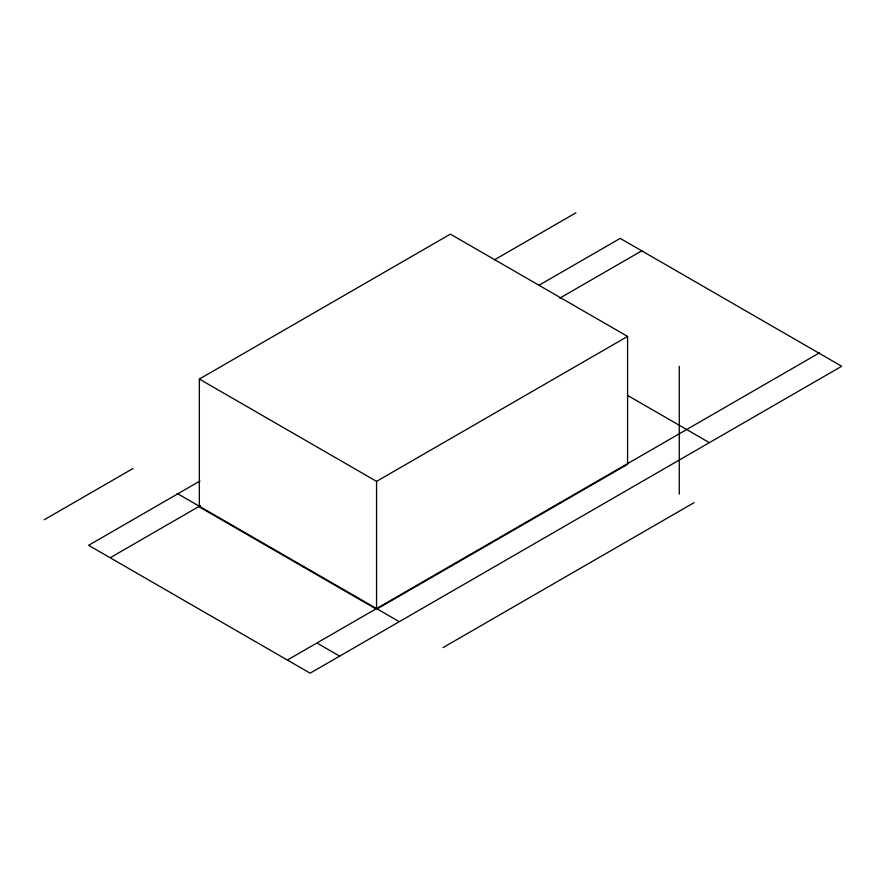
<?xml version="1.0" encoding="UTF-8"?>
<svg xmlns="http://www.w3.org/2000/svg" width="886" height="886" viewBox="0 0 886 886"><rect width="100%" height="100%" fill="white"/><g stroke="black" fill="none" stroke-linecap="round" stroke-linejoin="round"><path stroke-width="1.33" d="M199.35 379.053L450.387 234.125L627.587 336.425L627.587 464.308L376.55 609.247L199.35 506.936L199.35 379.053L376.55 481.364L627.587 336.425M44.3 519.728L132.9 468.572M494.488 259.82L575.9 212.817M199.948 481.02L88.6 545.311L310.1 673.183L841.7 366.272L620.2 238.389L538.788 285.392M110.75 557.416L200.546 505.563M559.742 298.194L642.35 250.494M287.95 659.716L819.55 352.805M443 647.611L694.037 502.683M627.388 395.311L708.8 442.313M177.2 493.469L398.7 621.352M317.487 643.347L339.637 656.138M679.263 366.272L679.263 494.155M376.55 481.364L376.55 609.247"/></g></svg>
